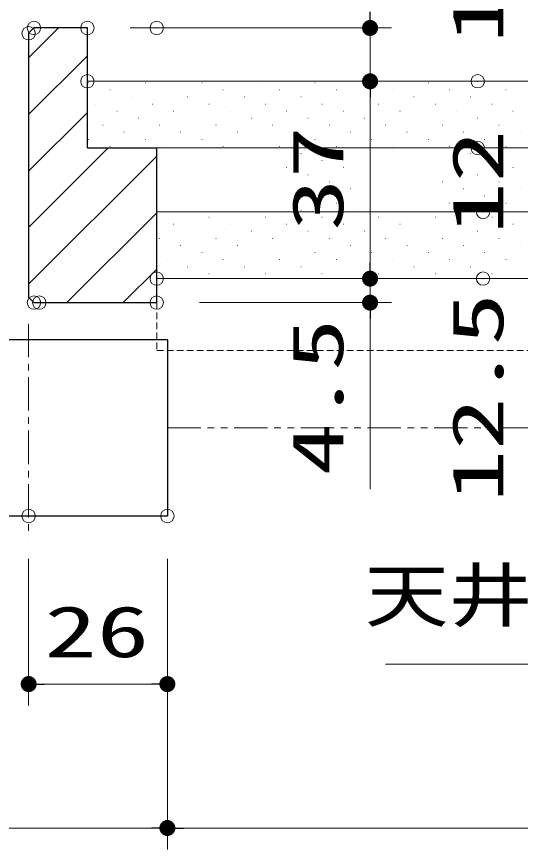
# Model space of a CAD drawing. Units: millimetres, scale not verified. Extents: x -1306 to 1306, y -607 to 607.
# Drawn here: x -220.2 to -125.8, y -367.1 to -211 of the extents above; entities that cross this region are included whole.
import ezdxf
from ezdxf.enums import TextEntityAlignment as Align

# ---------------------------------------------------------------- set-up
doc = ezdxf.new("R2010")
doc.units = ezdxf.units.MM
doc.header["$LTSCALE"] = 5
doc.header["$PDMODE"] = 32
doc.header["$PDSIZE"] = 2.5
for name, pattern in [('USER1', [2.5, 1.25, -0.25, 0.25, -0.25, 0.25, -0.25]), ('USER2', [0.375, 0.25, -0.125]), ('USER3', [2, 1.25, -0.25, 0.25, -0.25])]:
    doc.linetypes.add(name, pattern=pattern)
for name, color, linetype, lineweight in [('0-1_線(黄)', 2, 'Continuous', 15), ('0-8_二点鎖線', 4, 'USER1', 9), ('0-B_点線(水)', 6, 'USER2', 9), ('0-C_中心線', 3, 'USER3', 9), ('0-D_線(白)', 7, 'Continuous', 30), ('1-1_寸法線', 3, 'Continuous', 13), ('1-2_ハッチング', 6, 'Continuous', 9), ('1-4_DEFPOINTS', 7, 'Continuous', 5), ('1-5_0', 3, 'Continuous', 25)]:
    doc.layers.add(name, color=color, linetype=linetype, lineweight=lineweight)
doc.styles.add('ＭＳ ゴシック', font='')
doc.styles.get('ＭＳ ゴシック').set_extended_font_data('MS Gothic')

# ---------------------------------------------------------------- blocks, each defined once
blk = doc.blocks.new('_DOT')
at = {"layer": '1-5_0'}
blk.add_line((-2.5, 0), (-5, 0), dxfattribs=at)
for points in [[(0, 0), (-2.5, 0), (-2.48, 0.313)], [(0, 0), (-2.48, -0.313), (-2.5, 0)], [(0, 0), (-2.48, 0.313), (-2.421, 0.622)], [(0, 0), (-2.421, -0.622), (-2.48, -0.313)], [(0, 0), (-2.421, 0.622), (-2.324, 0.92)], [(0, 0), (-2.324, -0.92), (-2.421, -0.622)], [(0, 0), (-2.324, 0.92), (-2.191, 1.204)], [(0, 0), (-2.191, -1.204), (-2.324, -0.92)], [(0, 0), (-2.191, 1.204), (-2.023, 1.469)], [(0, 0), (-2.023, -1.469), (-2.191, -1.204)], [(0, 0), (-2.023, 1.469), (-1.822, 1.711)], [(0, 0), (-1.822, -1.711), (-2.023, -1.469)], [(0, 0), (-1.822, 1.711), (-1.594, 1.926)], [(0, 0), (-1.594, -1.926), (-1.822, -1.711)], [(0, 0), (-1.594, 1.926), (-1.34, 2.111)], [(0, 0), (-1.34, -2.111), (-1.594, -1.926)], [(0, 0), (-1.34, 2.111), (-1.064, 2.262)], [(0, 0), (-1.064, -2.262), (-1.34, -2.111)], [(0, 0), (-1.064, 2.262), (-0.773, 2.378)], [(0, 0), (-0.773, -2.378), (-1.064, -2.262)], [(0, 0), (-0.773, 2.378), (-0.468, 2.456)], [(0, 0), (-0.468, -2.456), (-0.773, -2.378)], [(0, 0), (-0.468, 2.456), (-0.157, 2.495)], [(0, 0), (-0.157, -2.495), (-0.468, -2.456)], [(0, 0), (-0.157, 2.495), (0.157, 2.495)], [(0, 0), (0.157, -2.495), (-0.157, -2.495)], [(0, 0), (0.157, 2.495), (0.468, 2.456)], [(0, 0), (0.468, 2.456), (0.773, 2.378)], [(0, 0), (0.773, 2.378), (1.064, 2.262)], [(0, 0), (1.064, 2.262), (1.34, 2.111)], [(0, 0), (1.34, 2.111), (1.594, 1.926)], [(0, 0), (1.594, 1.926), (1.822, 1.711)], [(0, 0), (1.822, 1.711), (2.023, 1.469)], [(0, 0), (2.023, 1.469), (2.191, 1.204)], [(0, 0), (2.191, 1.204), (2.324, 0.92)], [(0, 0), (2.324, 0.92), (2.421, 0.622)], [(0, 0), (2.421, 0.622), (2.48, 0.313)], [(0, 0), (2.48, 0.313), (2.5, 0)], [(0, 0), (0.468, -2.456), (0.157, -2.495)], [(0, 0), (0.773, -2.378), (0.468, -2.456)], [(0, 0), (1.064, -2.262), (0.773, -2.378)], [(0, 0), (1.34, -2.111), (1.064, -2.262)], [(0, 0), (1.594, -1.926), (1.34, -2.111)], [(0, 0), (1.822, -1.711), (1.594, -1.926)], [(0, 0), (2.023, -1.469), (1.822, -1.711)], [(0, 0), (2.191, -1.204), (2.023, -1.469)], [(0, 0), (2.324, -0.92), (2.191, -1.204)], [(0, 0), (2.421, -0.622), (2.324, -0.92)], [(0, 0), (2.48, -0.313), (2.421, -0.622)], [(0, 0), (2.5, 0), (2.48, -0.313)]]:
    blk.add_solid(points, dxfattribs=at)

msp = doc.modelspace()

# ---------------------------------------------------------------- linework, layer by layer
at = {"layer": '0-1_線(黄)'}
for p, q in [((-206.98, -223.112), (-25.643, -223.112)), ((-193.98, -235.612), (-25.643, -235.612)), ((-193.98, -247.612), (-25.643, -247.612)), ((-193.98, -260.112), (-25.643, -260.112))]:
    msp.add_line(p, q, dxfattribs=at)
at = {"layer": '0-8_二点鎖線'}
msp.add_line((-191.98, -288.112), (-25.643, -288.112), dxfattribs=at)
at = {"layer": '0-B_点線(水)', "color": 4}
msp.add_lwpolyline([(-193.98, -264.612), (-193.98, -273.612), (-25.643, -273.612)], dxfattribs=at)
at = {"layer": '0-C_中心線'}
msp.add_line((-217.98, -268.612), (-217.98, -308.615), dxfattribs=at)
at = {"layer": '0-D_線(白)'}
for p, q in [((-216.98, -213.112), (-217.98, -214.112)), ((-206.98, -213.112), (-216.98, -213.112)), ((-206.98, -235.612), (-206.98, -213.112)), ((-217.98, -214.112), (-217.98, -263.612)), ((-206.98, -235.612), (-193.98, -235.612)), ((-193.98, -247.612), (-193.98, -235.612)), ((-193.98, -264.612), (-193.98, -247.612)), ((-217.98, -263.612), (-216.98, -264.612)), ((-216.98, -264.612), (-193.98, -264.612)), ((-191.98, -271.612), (-309.23, -271.612)), ((-191.98, -271.612), (-191.98, -304.612)), ((-191.98, -304.612), (-309.23, -304.612))]:
    msp.add_line(p, q, dxfattribs=at)
at = {"layer": '1-1_寸法線'}
for p, q in [((-198.98, -213.112), (-149.98, -213.112)), ((-153.98, -223.112), (-153.98, -213.112)), ((-198.98, -223.112), (-149.98, -223.112)), ((-198.98, -223.112), (-149.98, -223.112)), ((-153.98, -257.112), (-153.98, -226.112)), ((-153.98, -226.112), (-153.98, -229.112)), ((-127.117, -235.612), (-127.98, -235.612)), ((-127.267, -247.612), (-127.98, -247.612)), ((-153.98, -257.112), (-153.98, -254.112)), ((-185.98, -260.112), (-149.98, -260.112)), ((-185.98, -260.112), (-149.98, -260.112)), ((-153.98, -260.112), (-153.98, -264.612)), ((-185.98, -264.612), (-149.98, -264.612)), ((-153.98, -267.612), (-153.98, -299.565)), ((-217.98, -312.612), (-217.98, -340.123)), ((-191.98, -312.612), (-191.98, -367.112)), ((-191.98, -312.612), (-191.98, -340.123)), ((-191.98, -312.612), (-191.98, -367.112)), ((-214.98, -336.123), (-194.98, -336.123)), ((-510.98, -363.112), (-194.98, -363.112)), ((-188.98, -363.112), (100.02, -363.112))]:
    msp.add_line(p, q, dxfattribs=at)
msp.add_lwpolyline([(-151.096, -332.411), (-19.367, -332.411), (-9.581, -284.726)], dxfattribs=at)
at = {"layer": '1-2_ハッチング'}
for p, q in [((-217.98, -218.717), (-212.375, -213.112)), ((-217.98, -229.323), (-206.98, -218.323)), ((-206.744, -223.391), (-206.694, -223.391)), ((-202.767, -224.717), (-202.717, -224.717)), ((-196.138, -223.391), (-196.088, -223.391)), ((-192.16, -224.717), (-192.11, -224.717)), ((-185.531, -223.391), (-185.481, -223.391)), ((-181.554, -224.717), (-181.504, -224.717)), ((-174.925, -223.391), (-174.875, -223.391)), ((-170.947, -224.717), (-170.897, -224.717)), ((-164.318, -223.391), (-164.268, -223.391)), ((-160.341, -224.717), (-160.291, -224.717)), ((-153.711, -223.391), (-153.661, -223.391)), ((-149.734, -224.717), (-149.684, -224.717)), ((-143.105, -223.391), (-143.055, -223.391)), ((-139.127, -224.717), (-139.077, -224.717)), ((-132.498, -223.391), (-132.448, -223.391)), ((-128.521, -224.717), (-128.471, -224.717)), ((-198.789, -226.043), (-198.739, -226.043)), ((-188.183, -226.043), (-188.133, -226.043)), ((-177.576, -226.043), (-177.526, -226.043)), ((-166.97, -226.043), (-166.92, -226.043)), ((-156.363, -226.043), (-156.313, -226.043)), ((-145.756, -226.043), (-145.706, -226.043)), ((-135.15, -226.043), (-135.1, -226.043)), ((-205.419, -227.369), (-205.369, -227.369)), ((-194.812, -227.369), (-194.762, -227.369)), ((-184.205, -227.369), (-184.155, -227.369)), ((-173.599, -227.369), (-173.549, -227.369)), ((-162.992, -227.369), (-162.942, -227.369)), ((-152.386, -227.369), (-152.336, -227.369)), ((-141.779, -227.369), (-141.729, -227.369)), ((-131.172, -227.369), (-131.122, -227.369)), ((-217.98, -239.93), (-206.98, -228.93)), ((-201.441, -228.694), (-201.391, -228.694)), ((-190.835, -228.694), (-190.785, -228.694)), ((-180.228, -228.694), (-180.178, -228.694)), ((-169.621, -228.694), (-169.571, -228.694)), ((-159.015, -228.694), (-158.965, -228.694)), ((-148.408, -228.694), (-148.358, -228.694)), ((-137.801, -228.694), (-137.751, -228.694)), ((-127.195, -228.694), (-127.145, -228.694)), ((-197.464, -230.02), (-197.414, -230.02)), ((-186.857, -230.02), (-186.807, -230.02)), ((-176.25, -230.02), (-176.2, -230.02)), ((-165.644, -230.02), (-165.594, -230.02)), ((-155.037, -230.02), (-154.987, -230.02)), ((-144.431, -230.02), (-144.381, -230.02)), ((-133.824, -230.02), (-133.774, -230.02)), ((-204.093, -231.346), (-204.043, -231.346)), ((-193.486, -231.346), (-193.436, -231.346)), ((-182.88, -231.346), (-182.83, -231.346)), ((-172.273, -231.346), (-172.223, -231.346)), ((-161.666, -231.346), (-161.616, -231.346)), ((-151.06, -231.346), (-151.01, -231.346)), ((-140.453, -231.346), (-140.403, -231.346)), ((-129.847, -231.346), (-129.797, -231.346)), ((-206.744, -233.998), (-206.694, -233.998)), ((-200.115, -232.672), (-200.065, -232.672)), ((-196.138, -233.998), (-196.088, -233.998)), ((-189.509, -232.672), (-189.459, -232.672)), ((-185.531, -233.998), (-185.481, -233.998)), ((-178.902, -232.672), (-178.852, -232.672)), ((-174.925, -233.998), (-174.875, -233.998)), ((-168.295, -232.672), (-168.245, -232.672)), ((-164.318, -233.998), (-164.268, -233.998)), ((-157.689, -232.672), (-157.639, -232.672)), ((-153.711, -233.998), (-153.661, -233.998)), ((-147.082, -232.672), (-147.032, -232.672)), ((-143.105, -233.998), (-143.055, -233.998)), ((-136.476, -232.672), (-136.426, -232.672)), ((-132.498, -233.998), (-132.448, -233.998)), ((-125.869, -232.672), (-125.819, -232.672)), ((-217.98, -250.536), (-203.056, -235.612)), ((-202.767, -235.323), (-202.717, -235.323)), ((-192.16, -235.323), (-192.11, -235.323)), ((-181.554, -235.323), (-181.504, -235.323)), ((-170.947, -235.323), (-170.897, -235.323)), ((-160.341, -235.323), (-160.291, -235.323)), ((-149.734, -235.323), (-149.684, -235.323)), ((-139.127, -235.323), (-139.077, -235.323)), ((-128.521, -235.323), (-128.471, -235.323)), ((-217.98, -261.143), (-193.98, -237.143)), ((-166.97, -236.649), (-166.92, -236.649)), ((-166.97, -236.649), (-166.92, -236.649)), ((-156.363, -236.649), (-156.313, -236.649)), ((-156.363, -236.649), (-156.313, -236.649)), ((-135.15, -236.649), (-135.1, -236.649)), ((-135.15, -236.649), (-135.1, -236.649)), ((-162.992, -237.975), (-162.942, -237.975)), ((-162.992, -237.975), (-162.942, -237.975)), ((-131.172, -237.975), (-131.122, -237.975)), ((-131.172, -237.975), (-131.122, -237.975)), ((-169.621, -239.301), (-169.571, -239.301)), ((-169.621, -239.301), (-169.571, -239.301)), ((-159.015, -239.301), (-158.965, -239.301)), ((-159.015, -239.301), (-158.965, -239.301)), ((-137.801, -239.301), (-137.751, -239.301)), ((-137.801, -239.301), (-137.751, -239.301)), ((-127.195, -239.301), (-127.145, -239.301)), ((-127.195, -239.301), (-127.145, -239.301)), ((-165.644, -240.627), (-165.594, -240.627)), ((-165.644, -240.627), (-165.594, -240.627)), ((-161.666, -241.953), (-161.616, -241.953)), ((-161.666, -241.953), (-161.616, -241.953)), ((-140.453, -241.953), (-140.403, -241.953)), ((-140.453, -241.953), (-140.403, -241.953)), ((-133.824, -240.627), (-133.774, -240.627)), ((-133.824, -240.627), (-133.774, -240.627)), ((-129.847, -241.953), (-129.797, -241.953)), ((-129.847, -241.953), (-129.797, -241.953)), ((-168.295, -243.278), (-168.245, -243.278)), ((-168.295, -243.278), (-168.245, -243.278)), ((-157.689, -243.278), (-157.639, -243.278)), ((-157.689, -243.278), (-157.639, -243.278)), ((-136.476, -243.278), (-136.426, -243.278)), ((-136.476, -243.278), (-136.426, -243.278)), ((-125.869, -243.278), (-125.819, -243.278)), ((-125.869, -243.278), (-125.819, -243.278)), ((-164.318, -244.604), (-164.268, -244.604)), ((-164.318, -244.604), (-164.268, -244.604)), ((-132.498, -244.604), (-132.448, -244.604)), ((-132.498, -244.604), (-132.448, -244.604)), ((-160.341, -245.93), (-160.291, -245.93)), ((-160.341, -245.93), (-160.291, -245.93)), ((-139.127, -245.93), (-139.077, -245.93)), ((-139.127, -245.93), (-139.077, -245.93)), ((-128.521, -245.93), (-128.471, -245.93)), ((-128.521, -245.93), (-128.471, -245.93)), ((-210.842, -264.612), (-193.98, -247.75)), ((-166.97, -247.256), (-166.92, -247.256)), ((-166.97, -247.256), (-166.92, -247.256)), ((-156.363, -247.256), (-156.313, -247.256)), ((-156.363, -247.256), (-156.313, -247.256)), ((-135.15, -247.256), (-135.1, -247.256)), ((-135.15, -247.256), (-135.1, -247.256)), ((-184.205, -248.582), (-184.155, -248.582)), ((-173.599, -248.582), (-173.549, -248.582)), ((-162.992, -248.582), (-162.942, -248.582)), ((-152.386, -248.582), (-152.336, -248.582)), ((-141.779, -248.582), (-141.729, -248.582)), ((-131.172, -248.582), (-131.122, -248.582)), ((-190.835, -249.908), (-190.785, -249.908)), ((-186.857, -251.233), (-186.807, -251.233)), ((-180.228, -249.908), (-180.178, -249.908)), ((-176.25, -251.233), (-176.2, -251.233)), ((-169.621, -249.908), (-169.571, -249.908)), ((-165.644, -251.233), (-165.594, -251.233)), ((-159.015, -249.908), (-158.965, -249.908)), ((-155.037, -251.233), (-154.987, -251.233)), ((-148.408, -249.908), (-148.358, -249.908)), ((-144.431, -251.233), (-144.381, -251.233)), ((-137.801, -249.908), (-137.751, -249.908)), ((-133.824, -251.233), (-133.774, -251.233)), ((-127.195, -249.908), (-127.145, -249.908)), ((-193.486, -252.559), (-193.436, -252.559)), ((-182.88, -252.559), (-182.83, -252.559)), ((-172.273, -252.559), (-172.223, -252.559)), ((-161.666, -252.559), (-161.616, -252.559)), ((-151.06, -252.559), (-151.01, -252.559)), ((-140.453, -252.559), (-140.403, -252.559)), ((-129.847, -252.559), (-129.797, -252.559)), ((-189.509, -253.885), (-189.459, -253.885)), ((-178.902, -253.885), (-178.852, -253.885)), ((-168.295, -253.885), (-168.245, -253.885)), ((-157.689, -253.885), (-157.639, -253.885)), ((-147.082, -253.885), (-147.032, -253.885)), ((-136.476, -253.885), (-136.426, -253.885)), ((-125.869, -253.885), (-125.819, -253.885)), ((-185.531, -255.211), (-185.481, -255.211)), ((-174.925, -255.211), (-174.875, -255.211)), ((-164.318, -255.211), (-164.268, -255.211)), ((-153.711, -255.211), (-153.661, -255.211)), ((-143.105, -255.211), (-143.055, -255.211)), ((-132.498, -255.211), (-132.448, -255.211)), ((-192.16, -256.537), (-192.11, -256.537)), ((-181.554, -256.537), (-181.504, -256.537)), ((-170.947, -256.537), (-170.897, -256.537)), ((-160.341, -256.537), (-160.291, -256.537)), ((-149.734, -256.537), (-149.684, -256.537)), ((-139.127, -256.537), (-139.077, -256.537)), ((-128.521, -256.537), (-128.471, -256.537)), ((-200.236, -264.612), (-193.98, -258.356)), ((-188.183, -257.863), (-188.133, -257.863)), ((-177.576, -257.863), (-177.526, -257.863)), ((-166.97, -257.863), (-166.92, -257.863)), ((-156.363, -257.863), (-156.313, -257.863)), ((-145.756, -257.863), (-145.706, -257.863)), ((-135.15, -257.863), (-135.1, -257.863)), ((-184.205, -259.188), (-184.155, -259.188)), ((-173.599, -259.188), (-173.549, -259.188)), ((-162.992, -259.188), (-162.942, -259.188)), ((-152.386, -259.188), (-152.336, -259.188)), ((-141.779, -259.188), (-141.729, -259.188)), ((-131.172, -259.188), (-131.122, -259.188))]:
    msp.add_line(p, q, dxfattribs=at)
at = {"layer": '1-4_DEFPOINTS'}
for p in [(-216.98, -213.112), (-206.98, -213.112), (-193.98, -213.112), (-153.98, -213.112), (-217.98, -214.112), (-206.98, -223.112), (-153.98, -223.112), (-133.801, -223.112), (-133.801, -235.612), (-132.801, -247.612), (-193.98, -260.112), (-153.98, -260.112), (-132.801, -260.112), (-216.98, -264.612), (-215.98, -264.612), (-193.98, -264.612), (-217.98, -304.612), (-191.98, -304.612), (-191.98, -336.123), (-191.98, -363.112)]:
    msp.add_point(p, dxfattribs=at)

# ---------------------------------------------------------------- block references
at = {"layer": '1-1_寸法線', "xscale": 0.6, "yscale": 0.6}
for p, rotation in [((-153.98, -213.112), 270), ((-153.98, -223.112), 90), ((-153.98, -223.112), 90), ((-153.98, -260.112), 270), ((-153.98, -260.112), 270), ((-153.98, -264.612), 90), ((-217.98, -336.123), 180), ((-191.98, -363.112), 180)]:
    msp.add_blockref('_DOT', p, dxfattribs=dict(at, rotation=rotation))
for p in [(-191.98, -336.123), (-191.98, -363.112)]:
    msp.add_blockref('_DOT', p, dxfattribs=at)

# ---------------------------------------------------------------- texts
at = {"layer": '1-1_寸法線', "style": 'ＭＳ ゴシック', "width": 1.5}
for s, p in [('12.5', (-126.13, -215.969)), ('37', (-156.13, -251.136)), ('12', (-126.13, -251.85)), ('12.5', (-126.13, -302.017)), ('4.5', (-156.13, -296.993))]:
    msp.add_text(s, height=9.604, rotation=90, dxfattribs=at).set_placement(p, align=Align.BOTTOM_LEFT)
at = {"layer": '1-1_寸法線', "style": 'ＭＳ ゴシック'}
for s, height, width, p in [('天井押縁(12×13.5)', 9.621, 1.2, (-154.99, -327.175)), ('26', 9.604, 1.5, (-215.004, -333.973))]:
    msp.add_text(s, height=height, dxfattribs=dict(at, width=width)).set_placement(p, align=Align.BOTTOM_LEFT)

doc.saveas('drawing.dxf')
